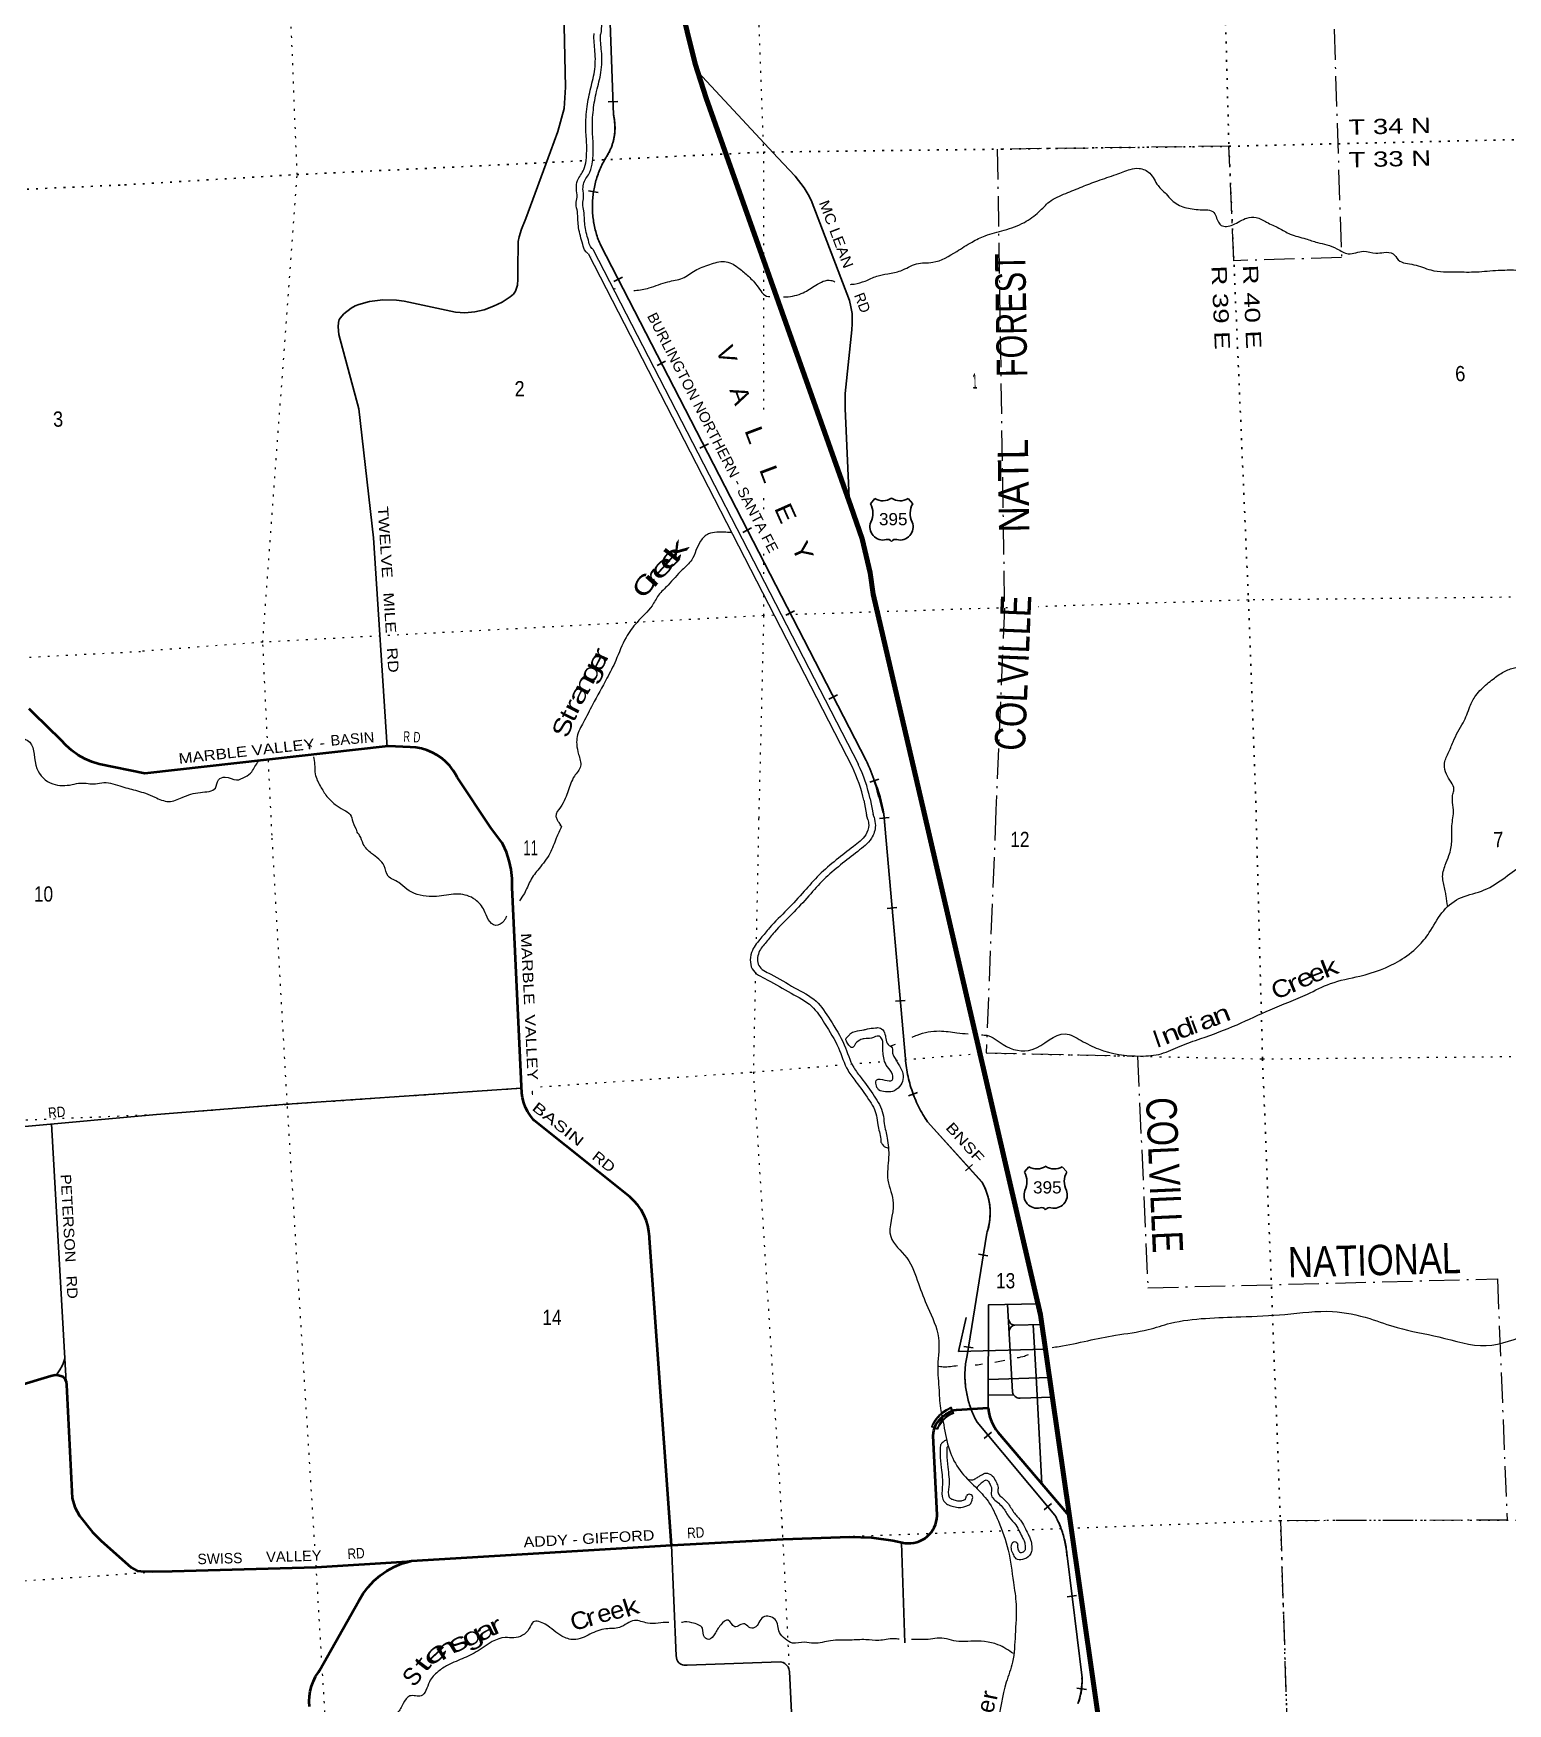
# Model space of a CAD drawing. Header units: feet. Extents: x 733631 to 986127, y 195788 to 388968.
# Drawn here: x 764462 to 781413, y 324678 to 343885 of the extents above; entities that cross this region are included whole.
import ezdxf
from ezdxf.enums import TextEntityAlignment as Align

# ---------------------------------------------------------------- set-up
doc = ezdxf.new("R2010")
doc.units = ezdxf.units.FT
doc.header["$LTSCALE"] = 70
doc.linetypes.add('DOT_DASHED', pattern=[7.7, 5, -1.2, 0.3, -1.2])
doc.linetypes.add('DOTTED', pattern=[1.5, 0.3, -1.2])
for name, color, linetype, lineweight in [('16', 7, 'Continuous', 25), ('20', 7, 'Continuous', 70), ('26', 7, 'Continuous', 40), ('29', 7, 'Continuous', 25), ('34', 7, 'Continuous', 25), ('39', 7, 'Continuous', 13), ('44', 7, 'DOT_DASHED', 13), ('6', 7, 'DOTTED', 25), ('61', 7, 'Continuous', 13), ('7', 7, 'DOTTED', 13)]:
    doc.layers.add(name, color=color, linetype=linetype, lineweight=lineweight)
for name, color, linetype in [('27', 7, 'Continuous'), ('30', 7, 'Continuous'), ('41', 7, 'Continuous'), ('42', 7, 'Continuous')]:
    doc.layers.add(name, color=color, linetype=linetype)

msp = doc.modelspace()

# ---------------------------------------------------------------- linework, layer by layer
at = {"layer": '16'}
for p, q in [((774085.47, 338475.87), (774136.78, 338534.63)), ((774328.54, 338540.6), (774328.26, 338540.4)), ((774520.63, 338534.72), (774572.02, 338475.87)), ((775857.25, 330791.74), (775908.56, 330850.5)), ((776100.32, 330856.47), (776100.04, 330856.27)), ((776292.41, 330850.59), (776343.8, 330791.74))]:
    msp.add_line(p, q, dxfattribs=at)
for centre, radius, start, end in [((773892.49, 338365.24), 222.05, 332.97043, 29.75871), ((774227.86, 338692.29), 182.07, 239.97227, 303.45418), ((774429.64, 338691.79), 181.52, 236.33975, 300.08743), ((774429.63, 338692.29), 182.07, 236.54582, 236.59441), ((774764.99, 338365.24), 222.05, 150.24129, 207.02957), ((774231.68, 338210.34), 151.42, 159.09177, 283.81923), ((774425.8, 338210.34), 151.42, 256.18077, 20.90823), ((775664.28, 330681.11), 222.05, 332.97043, 29.75871), ((775999.64, 331008.17), 182.07, 239.97227, 303.45418), ((776201.42, 331007.67), 181.52, 236.33975, 300.08743), ((776201.41, 331008.17), 182.07, 236.54582, 236.59441), ((776536.78, 330681.11), 222.05, 150.24129, 207.02957), ((776003.47, 330526.21), 151.42, 159.09177, 283.81923), ((776197.58, 330526.21), 151.42, 256.18077, 20.90823)]:
    msp.add_arc(centre, radius, start, end, dxfattribs=at)
for centre, major_axis, start_param, end_param in [((774287.02, 338011.52), (-19.56, 51.67), 4.95877769, 6.28318531), ((774370.47, 338011.52), (19.56, 51.67), 0, 1.32637542), ((776058.8, 330327.39), (-19.56, 51.67), 4.95877769, 6.28318531), ((776142.25, 330327.39), (19.56, 51.67), 0, 1.32637542)]:
    msp.add_ellipse(centre, major_axis=major_axis, ratio=0.929097, start_param=start_param, end_param=end_param, dxfattribs=at)
at = {"layer": '20'}
for points in [[(774704.64, 334923.46), (774117.98, 337434.52), (774082.17, 337683.41), (773991.97, 338071.56), (773861.7, 338448.15), (772197.91, 343139.72), (772069.66, 343535.87), (771789.99, 344668.52), (770930.92, 351290.25), (770672.46, 352263.38), (770290.59, 353275.78), (769804.99, 354242.72), (768001.55, 357458.65), (764783.51, 363251.79)], [(776373.82, 326833.36), (776042, 329147.95), (774704.64, 334923.46)], [(780411.98, 314958.53), (778788, 317001.95), (778704.13, 317109.25), (778615.26, 317248.53), (778541.44, 317396.33), (778483.48, 317551.04), (778442, 317710.95), (777922, 320379.95), (777920, 320406.37), (777910.89, 320466.33), (777895.57, 320525), (777874.19, 320581.75), (777847, 320635.95), (777071, 322506.95), (777046.59, 322549.32), (777003.24, 322640.23), (776969.63, 322735.17), (776946.13, 322833.1), (776933, 322932.95), (776373.82, 326833.36)]]:
    msp.add_lwpolyline(points, dxfattribs=at)
at = {"layer": '26'}
for points in [[(765742.57, 335373.91), (765218.17, 335480.97), (765133.84, 335507.62), (765052.75, 335542.94), (764975.81, 335586.55), (764903.84, 335637.95), (764837.64, 335696.6), (764777.93, 335761.84), (764467.38, 336064.15), (764412, 336118.18)], [(769720.25, 334750.56), (769335.64, 335331.45), (769323.86, 335354.11), (769289.85, 335409.28), (769250.26, 335460.59), (769205.53, 335507.49), (769156.13, 335549.44), (769102.63, 335586.01), (769045.59, 335616.78), (768985.65, 335641.43), (768923.46, 335659.67), (768859.7, 335671.31), (768795.08, 335676.22), (768539.95, 335688.22), (765742.57, 335373.91)], [(771798.92, 326498.12), (771546, 330031.95), (771545.66, 330044.02), (771539.68, 330109.85), (771526.86, 330174.68), (771507.34, 330237.82), (771481.32, 330298.58), (771449.09, 330356.28), (771411, 330410.3), (771367.48, 330460.04), (771319, 330504.95), (770218, 331382.95), (770210.86, 331390.93), (770175.57, 331435.61), (770145.15, 331483.73), (770119.92, 331534.77), (770100.17, 331588.17), (770086.11, 331643.34), (770077.89, 331699.68), (769966, 334063.95), (769965.6, 334166.92), (769954.44, 334269.29), (769932.64, 334369.92), (769900.44, 334467.73), (769858.19, 334561.63), (769847.72, 334581.42), (769720.25, 334750.56)], [(763434.32, 328078.35), (764662.42, 328447.53), (764712.24, 328457.89), (764748.05, 328455.91), (764777.94, 328448.76), (764799.96, 328438.16), (764812.61, 328425.02), (764825.65, 328405.44), (764836.33, 328378.46), (764841.99, 328342.22), (764908.57, 327039.03), (764936.22, 326937.95), (764992.81, 326837.07), (765141.86, 326650.66), (765234.97, 326553.61), (765586.74, 326244), (765654.1, 326202.99), (765739.35, 326196.44), (766058.09, 326202.04)], [(771798.92, 326498.12), (773081, 326568.95), (773848, 326593.95), (774097.82, 326587.16), (774345.56, 326554.29), (774483.77, 326524.26), (774517.64, 326521.43), (774551.62, 326522.16), (774585.34, 326526.43), (774618.43, 326534.21), (774650.52, 326545.4), (774681.27, 326559.88), (774710.34, 326577.5), (774737.4, 326598.06), (774762.17, 326621.34), (774784.37, 326647.08), (774803.76, 326675), (774820.12, 326704.79), (774833.27, 326736.13), (774843.08, 326768.67), (774849.44, 326802.06), (774852.27, 326835.94), (774852.41, 326848.93), (774806, 327757.95), (774810.21, 327791.73), (774816.17, 327817.32), (774823.71, 327843.02), (774828.63, 327861.04), (774838.81, 327884.2), (774860.11, 327918.48), (774882.33, 327946.28), (774921.23, 327983.34), (774954.56, 328007.43), (775011.05, 328038.93), (775033.27, 328048.2), (775045.31, 328050.98), (775074, 328054.95), (775439, 328077.95), (775446.13, 328025.16), (775458.75, 327973.4), (775476.7, 327923.24), (775499.8, 327875.23), (775527.79, 327829.9), (775551, 327798.95), (776344.16, 326868.18), (776373.82, 326833.36)], [(768809, 326318.95), (768809.46, 326318.98), (771798.92, 326498.12)], [(766058.09, 326202.04), (767713, 326247.95), (768759.46, 326310.28), (768809, 326318.95)], [(767637, 324643.95), (767633.33, 324703.52), (767635.91, 324763.13), (767644.7, 324822.16), (767659.62, 324879.94), (767680.49, 324935.84), (767707.09, 324989.26), (767739.13, 325039.6), (767752, 325056.95), (768202, 325860.95), (768251.87, 325942.66), (768310, 326018.7), (768375.76, 326088.25), (768448.43, 326150.54), (768527.22, 326204.9), (768611.25, 326250.73), (768699.62, 326287.51), (768759.46, 326305.36), (768809, 326318.95)]]:
    msp.add_lwpolyline(points, dxfattribs=at)
at = {"layer": '29'}
for p, q in [((770122.5, 341755.39), (770407.65, 342525.45)), ((773405.43, 341966.58), (773843.95, 340815.16)), ((764670.6, 331344.29), (764836.57, 328377.87)), ((775663.86, 329266.01), (775719.9, 328263.17)), ((775099.78, 328728.56), (775185.57, 329118.59)), ((775748.01, 329028.09), (776057.95, 329036.9)), ((775099.78, 328728.56), (776095.92, 328752.58)), ((775444.86, 328403.83), (776140.35, 328429.04)), ((775729.74, 328230.41), (775438.81, 328223.39)), ((775808.46, 328190.32), (776175.28, 328200.46)), ((774442.67, 326525.37), (774482.68, 325375.43)), ((771798.92, 326498.12), (771852.57, 325229.18)), ((771980.36, 325118.75), (773053.22, 325156.5))]:
    msp.add_line(p, q, dxfattribs=at)
for points in [[(770718.33, 345059.27), (770700.13, 344971.66), (770694.61, 344871.13), (770691.84, 344799.33), (770676.95, 344681.12), (770665.91, 344617.04), (770648.24, 344552.97), (770603.5, 344423.71), (770582.54, 344360.74), (770568.17, 344282.3), (770561.56, 344210.49), (770559.34, 344145.31), (770581.42, 343265.94), (770563.75, 343022.89), (770493.09, 342757.75), (770407.65, 342525.45)], [(773405.43, 341966.58), (773369.5, 342034.13), (773325.33, 342109.25), (773219.33, 342241.82), (773020.57, 342453.94), (772101.89, 343443.8)], [(768203.71, 339568.7), (767973.34, 340421.21), (767965.61, 340511.82), (767967.81, 340560.43), (767977.76, 340593.55), (768007.57, 340633.35), (768029.65, 340659.86), (768114.68, 340726.12), (768162.15, 340752.66), (768205.22, 340768.12), (768326.68, 340801.25), (768481.26, 340821.15), (768635.85, 340818.92), (768725.29, 340805.69), (769316.03, 340677.51), (769423.14, 340670.89), (769536.87, 340681.93), (769646.18, 340706.25), (769753.29, 340748.22), (769851.56, 340794.63), (769943.21, 340854.28), (769981.86, 340887.43), (770006.15, 340920.57), (770027.13, 340991.27), (770032.65, 341057.56), (770031.54, 341163.61), (770035.96, 341490.62), (770045.9, 341545.86), (770075.71, 341632.02), (770122.5, 341755.39)], [(773843.95, 340815.16), (773860.86, 340741.58), (773875.21, 340664.24), (773876.32, 340602.38), (773876.32, 340544.93), (773871.9, 340474.23), (773795.71, 339745.08), (773795.71, 339568.32), (773800.13, 339488.78), (773839.88, 338538.69)], [(768528.14, 335677.72), (768371.71, 338082.75), (768203.71, 339568.7)], [(765877.41, 331453.99), (767381, 331569.95), (770071.63, 331753.75)], [(764364.28, 331315.03), (765877.41, 331453.98)], [(775439, 328077.95), (775442.95, 329262.24), (776009.75, 329274.01)], [(775748.01, 329028.09), (775717.19, 329037.66), (775706.13, 329043.19), (775698.38, 329049.28), (775688.97, 329063.12), (775673.46, 329094.27)], [(775748.01, 329028.09), (775728.26, 329024.37), (775717.19, 329018.83), (775705.57, 329010.52), (775695.06, 328998.34), (775680.53, 328967.65)], [(775956.49, 329034.02), (775991.32, 328441.34), (776057.79, 327200.61)], [(764821.45, 328648.05), (764803.48, 328590.29), (764790.33, 328562.8), (764765.16, 328517.24), (764726.23, 328457.12)], [(775808.46, 328190.32), (775787.5, 328190.79), (775774.21, 328193.28), (775761.49, 328200.2), (775748.76, 328209.9), (775729.74, 328230.41), (775724.41, 328245.05), (775719.9, 328263.17)], [(771852.57, 325229.18), (771860.06, 325186.51), (771873.34, 325163.26), (771883.58, 325147.45), (771904.33, 325130.03), (771925.36, 325122.28), (771940.86, 325118.96), (771980.36, 325118.75)], [(773053.22, 325156.5), (773080.87, 325150.52), (773103, 325138.34), (773121.82, 325121.73), (773139.53, 325099.59), (773149.49, 325077.44), (773154.86, 325045.58)], [(773154.86, 325045.58), (773345, 321189.95), (773358.27, 320959.29)]]:
    msp.add_lwpolyline(points, dxfattribs=at)
at = {"layer": '34', "lineweight": 13}
for p, q in [((771084.47, 344214.72), (771130.35, 342947.42)), ((770981.23, 341451.24), (774036.54, 335521.64)), ((774181.1, 335103.38), (774227.34, 334918.7)), ((774238.74, 334910.58), (774487.45, 332093.91)), ((774740.66, 331368.83), (775369.02, 330674.56)), ((775424.48, 330089.58), (775195.9, 328681.41)), ((775311.97, 327914.83), (776206.01, 326846.21)), ((776345.97, 326375.88), (776518.58, 324975.5))]:
    msp.add_line(p, q, dxfattribs=at)
at = {"layer": '34'}
for p, q in [((771071.31, 343099.45), (771181.85, 343103.45)), ((770846.12, 342074.6), (770955.29, 342056.76)), ((771137.12, 341031.9), (771235.44, 341082.56)), ((771632.13, 340065.5), (771730.45, 340116.17)), ((772125.56, 339113.58), (772223.88, 339164.24)), ((772620.57, 338147.19), (772718.9, 338197.85)), ((773114, 337195.26), (773212.33, 337245.92)), ((773609.01, 336228.87), (773707.34, 336279.53)), ((774078.64, 335275.47), (774183.69, 335310.08)), ((774191.92, 334856.92), (774302.11, 334866.65)), ((774278.45, 333822.97), (774388.63, 333832.7)), ((774375.36, 332755.14), (774485.54, 332764.87)), ((774523.63, 331668.74), (774627.78, 331705.99)), ((775179.27, 330804.48), (775261.28, 330878.71)), ((775327.92, 329844.93), (775437.1, 329827.2)), ((775158.7, 328786.15), (775267.88, 328768.43)), ((775394.71, 327728.49), (775479.54, 327799.47)), ((776084.72, 326907.81), (776169.56, 326978.78)), ((776347.29, 325906.48), (776457.07, 325920.01)), ((776460.24, 324855.09), (776570, 324841.45))]:
    msp.add_line(p, q, dxfattribs=at)
for points in [[(771085.57, 344214.72), (771131.45, 342947.57), (771133.94, 342937.15), (771136.21, 342926.62), (771138.3, 342916.05), (771140.27, 342905.39), (771142.01, 342894.72), (771143.54, 342884.07), (771144.96, 342873.34), (771146.13, 342862.6), (771147.11, 342851.88), (771147.92, 342841.05), (771148.52, 342830.32), (771149, 342819.54), (771149.24, 342808.69), (771149.27, 342797.93), (771149.12, 342787.13), (771148.84, 342776.36), (771148.31, 342765.52), (771147.64, 342754.78), (771146.73, 342743.98), (771145.65, 342733.26), (771144.41, 342722.51), (771142.96, 342711.83), (771141.31, 342701.16), (771139.52, 342690.54), (771137.48, 342679.9), (771135.31, 342669.3), (771132.92, 342658.78), (771130.4, 342648.28), (771127.61, 342637.84), (771124.69, 342627.44), (771121.61, 342617.13), (771118.35, 342606.84), (771114.87, 342596.61), (771111.19, 342586.41), (771107.43, 342576.3), (771103.39, 342566.26), (771099.21, 342556.32), (771094.89, 342546.4), (771090.4, 342536.63), (771085.67, 342526.87), (771080.84, 342517.21), (771075.79, 342507.69), (771070.66, 342498.21), (771065.27, 342488.79), (771059.76, 342479.54), (771054.11, 342470.38), (771048.27, 342461.23), (771043.64, 342454.3), (771033.93, 342437.83), (771024.64, 342421.21), (771015.64, 342404.42), (771006.77, 342387.42), (770998.33, 342370.29), (770990.23, 342353.09), (770982.25, 342335.68), (770974.71, 342318.14), (770967.51, 342300.53), (770960.53, 342282.66), (770953.94, 342264.81), (770947.55, 342246.83), (770941.54, 342228.64), (770935.9, 342210.47), (770930.57, 342192.13), (770925.46, 342173.78), (770920.74, 342155.2), (770916.31, 342136.69), (770912.27, 342117.96), (770908.52, 342099.3), (770905.05, 342080.47), (770901.98, 342061.67), (770899.24, 342042.79), (770896.75, 342023.9), (770894.69, 342004.87), (770892.88, 341985.83), (770891.46, 341966.8), (770890.28, 341947.76), (770889.59, 341928.68), (770889.14, 341909.57), (770889, 341890.55), (770889.19, 341871.45), (770889.78, 341852.38), (770890.7, 341833.22), (770891.83, 341814.21), (770893.45, 341795.15), (770895.36, 341776.16)], [(770895.36, 341776.17), (770897.52, 341757.16), (770900.04, 341738.34), (770903, 341719.38), (770906.15, 341700.55), (770909.75, 341681.83), (770913.51, 341663.16), (770917.75, 341644.45), (770922.26, 341625.96), (770927.06, 341607.55), (770932.21, 341589.07), (770937.76, 341570.84), (770943.47, 341552.65), (770949.62, 341534.58), (770956.02, 341516.5), (770962.74, 341498.73), (770969.85, 341480.98), (770977.17, 341463.35), (770982.22, 341451.71), (774037.53, 335522.13), (774051.73, 335492.31), (774065.18, 335462.35), (774078.1, 335432.15), (774090.77, 335401.61), (774102.69, 335370.9), (774114, 335340.13), (774125.07, 335309.02), (774130.13, 335293.66)], [(774240.71, 334907.33), (774488.55, 332094), (774490.69, 332067.93), (774493.41, 332042.07), (774496.58, 332016.24), (774500.07, 331990.28), (774504.14, 331964.52), (774508.63, 331938.94), (774513.45, 331913.23), (774518.84, 331887.72), (774524.67, 331862.4), (774530.96, 331836.94), (774537.67, 331811.83), (774544.69, 331786.75), (774552.29, 331761.71), (774560.32, 331737), (774568.8, 331712.31), (774577.57, 331687.81), (774586.92, 331663.35), (774596.57, 331639.22), (774606.8, 331615.12), (774617.3, 331591.34), (774628.25, 331567.61), (774639.63, 331544.2), (774651.45, 331520.98), (774663.55, 331497.93), (774676.24, 331475.07), (774689.21, 331452.39), (774702.6, 331430.03), (774716.29, 331407.85), (774730.54, 331386.02), (774741.53, 331369.51), (775369.92, 330675.2), (775376.13, 330664.04), (775382, 330652.9), (775387.67, 330641.67), (775393.26, 330630.29), (775398.56, 330618.83), (775403.64, 330607.34), (775408.63, 330595.71), (775413.32, 330584), (775417.8, 330572.24), (775422.12, 330560.31), (775426.17, 330548.42), (775430.11, 330536.44), (775433.8, 330524.32), (775437.21, 330512.22), (775440.45, 330500.02), (775443.52, 330487.81), (775446.34, 330475.45), (775448.97, 330463.15), (775451.33, 330450.71), (775453.5, 330438.32), (775455.5, 330425.82), (775457.22, 330413.35), (775458.72, 330400.83), (775460.06, 330388.3), (775461.11, 330375.69), (775462, 330363.09), (775462.63, 330350.49), (775463.1, 330337.89), (775463.25, 330325.27), (775463.23, 330312.64), (775463.02, 330300.07), (775462.58, 330287.45), (775461.89, 330274.85), (775460.97, 330262.21), (775459.9, 330249.66), (775458.53, 330237.1), (775456.96, 330224.59), (775455.22, 330212.08), (775453.24, 330199.67), (775450.99, 330187.19), (775448.6, 330174.8), (775445.91, 330162.49), (775443.13, 330150.21), (775440.02, 330137.91), (775436.75, 330125.77), (775433.27, 330113.69), (775429.58, 330101.56), (775425.63, 330089.65), (775425.56, 330089.36), (775196.98, 328681.21), (775193.08, 328662.36), (775189.62, 328643.56), (775186.5, 328624.68), (775183.57, 328605.66), (775181.08, 328586.64), (775178.95, 328567.66), (775177.01, 328548.54), (775175.52, 328529.43), (775174.37, 328510.36), (775173.52, 328491.11), (775173.04, 328472.01), (775172.78, 328452.86), (775172.94, 328433.62), (775173.48, 328414.53), (775174.33, 328395.37), (775175.43, 328376.26), (775176.95, 328357.07), (775178.73, 328338.05)], [(775178.73, 328338.05), (775180.94, 328318.93), (775183.42, 328299.99), (775186.22, 328280.98), (775189.38, 328262.11), (775192.89, 328243.28), (775196.64, 328224.52), (775200.84, 328205.76), (775205.28, 328187.07), (775210.08, 328168.52), (775215.13, 328150.04), (775220.64, 328131.68), (775226.4, 328113.39), (775232.42, 328095.26), (775238.78, 328077.17), (775245.51, 328059.23), (775252.59, 328041.32), (775259.81, 328023.61), (775267.52, 328006.02), (775275.49, 327988.59), (775283.69, 327971.24), (775292.18, 327954.16), (775301.11, 327937.09), (775310.2, 327920.21), (775312.88, 327915.46), (776206.92, 326846.83), (776216.48, 326829.48), (776225.54, 326812.09), (776234.31, 326794.54), (776242.93, 326776.77), (776251.1, 326758.89), (776258.92, 326740.93), (776266.61, 326722.78), (776273.85, 326704.5), (776280.72, 326686.16), (776287.37, 326667.54), (776293.61, 326648.97), (776299.65, 326630.29), (776305.31, 326611.37), (776310.55, 326592.5), (776315.5, 326573.46), (776320.19, 326554.41), (776324.5, 326535.14), (776328.5, 326515.96), (776332.1, 326496.56), (776335.4, 326477.25), (776338.4, 326457.77), (776341, 326438.32), (776343.24, 326418.8), (776345.25, 326399.28), (776346.79, 326379.63), (776347.06, 326375.99), (776519.68, 324975.59), (776520.17, 324962.21), (776520.35, 324948.94), (776520.3, 324935.65), (776520.11, 324922.28), (776519.61, 324908.98), (776518.87, 324895.74), (776517.99, 324882.42), (776516.79, 324869.16), (776515.36, 324855.97), (776513.72, 324842.69), (776511.83, 324829.57), (776509.8, 324816.42), (776507.45, 324803.27), (776504.88, 324790.26), (776502.06, 324777.24), (776499.11, 324764.29), (776495.83, 324751.32), (776492.41, 324738.5), (776488.68, 324725.68), (776484.79, 324712.99), (776480.67, 324700.3), (776476.33, 324687.75), (776472.66, 324677.71)]]:
    msp.add_lwpolyline(points, dxfattribs=at)
at = {"layer": '34', "lineweight": 13}
for centre, radius, start, end in [((770530.49, 342800.1), 617.69, 326.02231, 13.79856), ((771982.88, 341893.59), 1094.98, 149.16201, 203.82728), ((772339.22, 334700.9), 1885.35, 12.32638, 25.80619), ((775978.34, 332207.8), 1495.23, 184.36839, 214.13171), ((774740.27, 330319.83), 721.91, 341.40087, 29.4308), ((776271.18, 328452.15), 1099.45, 167.9639, 209.25593), ((775223.34, 326297.8), 1125.34, 3.97859, 29.16514), ((775757.68, 324943.2), 761.59, 339.62815, 2.43093)]:
    msp.add_arc(centre, radius, start, end, dxfattribs=at)
at = {"layer": '34'}
msp.add_arc((772598.7, 334650.76), 1661.85, 8.88123, 22.77057, dxfattribs=at)
at = {"layer": '39'}
for p, q in [((770839.6, 341355.59), (773880.98, 335441.49)), ((770847.52, 341344.72), (770846.51, 341345.66)), ((770879.7, 341314.9), (770879.67, 341314.93)), ((770892.34, 341405.44), (773947.65, 335475.84)), ((771122.73, 340954.45), (771151.25, 340948.99)), ((774010.13, 335066.02), (774039.2, 334900.31)), ((774083.41, 335082.03), (774116.86, 334903.06)), ((770504.46, 334810.67), (770520.85, 334778.18)), ((774056.89, 334846.35), (774039.2, 334900.31)), ((774128.98, 334871.89), (774116.86, 334903.06)), ((774312.97, 332238.51), (774372.89, 332263.13)), ((775517.81, 328604.42), (775629.78, 328626.34))]:
    msp.add_line(p, q, dxfattribs=at)
for centre, radius, start, end in [((767626.42, 335656.62), 40.58, 37.96288, 101.0769), ((772339.22, 334700.9), 1710.35, 12.32639, 25.80619), ((772339.22, 334700.9), 1785.35, 12.32639, 25.80619), ((775224.14, 327045.87), 39.64, 3.97664, 146.29632), ((775745.66, 326498.41), 38.22, 11.47151, 169.16034)]:
    msp.add_arc(centre, radius, start, end, dxfattribs=at)
for points in [[(770879.47, 345190.9), (770908.9, 345092.79), (770931.37, 344957.96), (770961.33, 344815.65), (770972.57, 344609.66), (770987.55, 344463.59), (770980.06, 344366.22), (770976.31, 344193.94), (770995.04, 344002.93), (770983.98, 343873.54)], [(770838.11, 341353.44), (770812.22, 341377.43), (770777.84, 341458.63), (770750.87, 341555.73), (770730.43, 341651.06), (770723.48, 341735.03), (770716.39, 341835.27), (770702.6, 341923.12), (770712.7, 342003.41), (770705.63, 342098.8), (770718.57, 342191.75), (770789.46, 342318.96), (770815.85, 342424.78), (770824.23, 342577.84), (770814.18, 342769.39), (770825.31, 343015.1), (770864.32, 343233.39), (770912.83, 343446.01), (770919.07, 343678.66), (770908.79, 343875.25), (770909.59, 343883.38)], [(770892.34, 341405.44), (770875.01, 341421.5), (770848.8, 341483.39), (770823.73, 341573.64), (770804.78, 341662.06), (770798.26, 341740.77), (770790.98, 341843.74), (770778.34, 341924.28), (770788.05, 342001.48), (770781.02, 342096.37), (770790.92, 342167.51), (770859.82, 342291.15), (770890.35, 342413.55), (770899.34, 342577.75), (770889.27, 342769.66), (770900.01, 343006.77), (770937.84, 343218.44), (770987.6, 343436.57), (770994.12, 343679.61), (770983.98, 343873.54), (770984.58, 343879.63)], [(773856.68, 340998.58), (773900.72, 341003.16), (774027.02, 341037.59), (774158.74, 341092.43), (774285.22, 341120.79), (774435.75, 341156.01), (774615.25, 341234.65), (774802.71, 341252.84), (775077.83, 341377.07), (775254.35, 341485.97), (775403.74, 341557.57), (775624.14, 341621.34), (775855.83, 341711.79), (776023.9, 341832.55), (776143.61, 341947.72), (776332.64, 342044.88), (776520.28, 342121.76), (776700.09, 342190.29), (776912.09, 342263.92), (777074.05, 342321.76), (777174.78, 342333.1), (777297.88, 342276.37), (777393.28, 342135.77), (777485.26, 342039.59), (777552.25, 341966.88), (777700.4, 341884.65), (777785.87, 341867.17), (777877.14, 341857.97), (778035.89, 341824.65), (778066.2, 341760.87), (778119.37, 341677.6), (778252.61, 341683.92), (778415.95, 341762.05), (778522.87, 341769.54), (778641.86, 341714.7), (778781.49, 341646.36), (778913.05, 341577.76), (779092.7, 341522.85), (779225.45, 341480.59), (779333.45, 341453.72), (779450.1, 341408.92), (779581.34, 341350.43), (779756.3, 341380.36), (779896.49, 341358.58), (779989.28, 341365.62), (780096.9, 341350.88), (780155.68, 341281.95), (780335.39, 341225.03), (780529.36, 341164.51), (780829.31, 341141.81), (781053.7, 341142.99), (781303.84, 341161.18), (781507.97, 341163.72), (781679.67, 341159.24), (781888.01, 341165.87), (782134.6, 341199.01), (782252.01, 341228.21), (782472.48, 341265.3), (782622.26, 341284.68), (782775.95, 341283.57), (782913.68, 341275.87), (783039.48, 341261.72), (783208.01, 341238.83), (783327.13, 341179.94), (783471.18, 341099.6), (783620.17, 340991.09), (783722.57, 340885.13), (783865.98, 340792.46), (783967.56, 340748.27), (784131.3, 340681.8), (784285.84, 340589.65), (784500.98, 340434.71), (784657.22, 340352.74), (784857.01, 340235.75), (785034.78, 340111.98), (785197.14, 340028.19), (785349.02, 339956.19), (785550.14, 339861.51), (785769.37, 339769.43), (785926.67, 339717.84)], [(771365.03, 340929.65), (771379.75, 340929.88), (771540.63, 340957.33), (771756.74, 341029.06), (771925.32, 341068.9), (772070.1, 341158.57), (772237.8, 341226.71), (772408.53, 341262.57), (772560.28, 341194.62), (772668.23, 341105.02), (772781.18, 340985.23), (772912.49, 340859.96), (772929.47, 340859.66)], [(773087.06, 340856.86), (773114.79, 340856.37), (773313.48, 340903.26), (773458.38, 340988.88), (773632.52, 341045.09), (773677.65, 341029.5)], [(756539.04, 339820.41), (756699.36, 339806), (756844.5, 339600.87), (756933.9, 339535.33), (756910.11, 339358.45), (756999.06, 339250.41), (757094.15, 339140.57), (757258.59, 339178.91), (757342.23, 339105.07), (757489.01, 339128.61), (757626.96, 339008.19), (757803.74, 339040.91), (757916.26, 338951.93), (758022.2, 338767.63), (758120.58, 338623.51), (758335.14, 338728.42), (758462.55, 338565.12), (758527.33, 338508.81), (758625.04, 338273.62), (758793.67, 338253.45), (758861.9, 338104.19), (758937.23, 338036.12), (759034.42, 338033.58), (759182.17, 337921.6), (759286.68, 337830.31), (759514.94, 337838.6), (759638.45, 337835), (759776.86, 337811.7), (759903.96, 337765.74), (760029.27, 337659.02), (760227.98, 337536.76), (760439.77, 337497.92), (760592.99, 337456.95), (760824.38, 337380.38), (760958.3, 337259.81), (761098.72, 337181.97), (761227.85, 337190.7), (761403.73, 337247.67), (761605.12, 337161.92), (761811.08, 337007.55), (761957.49, 336931.95), (762129.86, 336810.75), (762272.08, 336739.04), (762535.64, 336722.31), (762656.54, 336734.79), (762713.85, 336825.89), (762913.97, 336665.24), (762921.15, 336525.91), (763235.89, 336492.83), (763440.65, 336261.54), (763728.38, 335974.59), (763885.12, 335838.66), (764130.95, 335754.53), (764179.73, 335802.83), (764260.68, 335801.72), (764418.98, 335732.62), (764500.9, 335432.12), (764683.44, 335254.65), (764906.24, 335246.56), (765004.69, 335264.29), (765174.96, 335254.29), (765271.47, 335269.94), (765479.52, 335222.87), (765657.28, 335174.7), (765750.29, 335146.82)], [(772482.95, 338144.87), (772318.37, 338147.41), (772225.9, 338130.26), (772133.51, 338046.33), (772080.32, 337937.37), (772031.11, 337830.55), (771921.49, 337715.72), (771759.18, 337540.5), (771649.63, 337423.64), (771574.54, 337303.85), (771402.64, 337112.14), (771276.69, 336938.09), (771157.63, 336673.21), (771056.87, 336469.62), (770890.55, 336164.76), (770785.68, 335963.07), (770714.01, 335798.87), (770708.66, 335711.68), (770730.59, 335593), (770753.02, 335458.14), (770681.84, 335342.53), (770610.24, 335176.31), (770576.67, 335086.18), (770521.15, 334987.26), (770469.92, 334880.38), (770483.24, 334842.36), (770504.46, 334810.67)], [(780781.49, 335135.81), (780795.94, 335189.41), (780762.91, 335275.36), (780709.49, 335366.72), (780685.8, 335477.25), (780728.26, 335606.1), (780786.81, 335737.5), (780839.74, 335854.55), (780901.2, 335957.72), (780980.25, 336144.41), (781047.01, 336272.03), (781111.44, 336344.93), (781245.29, 336460.55), (781370.06, 336543.5), (781493.96, 336589.99), (781606.62, 336607.79), (781787.77, 336633.88), (781969.36, 336645.81), (782118.89, 336648.61), (782268.74, 336641.31), (782422.12, 336650.31), (782628.95, 336695.43), (782795.96, 336721.06), (782979.76, 336726.99), (783218.42, 336724.58), (783399.63, 336748.64), (783502.5, 336820.76), (783598.93, 336904.81), (783677.13, 336925.55), (783838.21, 336946.94), (783941.41, 336944.2), (784028.39, 336942.96)], [(767680.6, 335565.88), (767695.26, 335480.86), (767702.85, 335367.78), (767761.9, 335226.01), (767836.28, 335111.05), (767930.15, 335018.97), (768027.18, 334955.32), (768103.63, 334903.16), (768134.64, 334817.14), (768182.12, 334704.93), (768184.12, 334697.56)], [(765750.29, 335146.82), (765857.17, 335101.8), (766016.43, 335052.31), (766172.7, 335097.82), (766381.11, 335157.16), (766553.42, 335207.24), (766590.89, 335301.54), (766666.76, 335332.32), (766797.17, 335300.1), (766897.14, 335335.7), (766972.18, 335392.76), (767008.65, 335454.65), (767051.53, 335514.46)], [(780724.3, 333845.82), (780704.57, 333965.7), (780696.12, 334026.11), (780666.21, 334168.69), (780696.6, 334321.72), (780738.76, 334432.69), (780771, 334589.84), (780771.91, 334772.09), (780791, 334955.04), (780778.37, 335069.96), (780781.49, 335135.81)], [(770532.93, 334763.12), (770533.08, 334764.09), (770533.08, 334765.07), (770532.92, 334766.29), (770532.27, 334767.51), (770531.3, 334768.73), (770529.34, 334770.43), (770526.82, 334771.9), (770525.03, 334772.39), (770523.9, 334773.12), (770522.92, 334774.01), (770521.46, 334776.78), (770520.85, 334778.18)], [(774056.89, 334846.35), (774066.27, 334781.23), (774032.1, 334670.36), (773890.88, 334534.51), (773694.07, 334380.11), (773497.7, 334208.63), (773324.43, 334018.97), (773128.99, 333809.56), (772925.45, 333597.8), (772826.94, 333480.21), (772729.62, 333340.01), (772726.54, 333128.34), (772898.88, 333003.08), (773174.32, 332846.44), (773410.22, 332698.33), (773559.06, 332500.9), (773717.68, 332219.72), (773828.61, 331957.09), (773919.16, 331830.09), (774065.35, 331626.45), (774156.65, 331437.96), (774171.81, 331334.83), (774204.2, 331170.64), (774206.98, 331134.18)], [(774128.98, 334871.89), (774142.91, 334775.25), (774098.06, 334629.75), (773940.15, 334477.84), (773741.92, 334322.32), (773550.22, 334154.92), (773379.53, 333968.09), (773183.44, 333757.99), (772981.3, 333547.67), (772886.61, 333434.65), (772804.28, 333316.04), (772802.1, 333166.14), (772939.59, 333066.21), (773212.82, 332910.83), (773461.8, 332754.5), (773621.94, 332542.08), (773785.11, 332252.84), (773894.48, 331993.89), (773980.16, 331873.73), (774130.04, 331664.95), (774229.17, 331460.28), (774245.75, 331347.55), (774278.64, 331180.78), (774295.41, 330960.76), (774287.6, 330697.25), (774348.63, 330432.38), (774319.26, 330048.59), (774502.9, 329804.68), (774637.94, 329510.3), (774746, 329233.08), (774868.98, 328885.59), (774861.38, 328565.41), (774874.72, 328278.43), (774896.02, 328046.43), (774902.15, 328015.97)], [(769902.72, 333731.89), (769870.15, 333677.62), (769777.03, 333627.43), (769691.4, 333694.96), (769644.83, 333798.43), (769540.73, 333923.95), (769350.04, 333987.39), (769126.42, 333962.49), (769011.18, 333960.03), (768754.96, 334043.19), (768662.88, 334120.59), (768540.65, 334192.77), (768493.43, 334312.41), (768350.23, 334454.63), (768254.92, 334562.27), (768212.55, 334661.85), (768184.12, 334697.56)], [(770532.93, 334763.12), (770474, 334630.42), (770399.97, 334455.45), (770275.34, 334280.53), (770175.63, 334141), (770106.54, 333994.56), (770049.88, 333911.32)], [(775363.15, 332367.05), (775423.81, 332363.18), (775612.13, 332257.14), (775946.26, 332199.28), (776327.63, 332380.14), (776508.7, 332304.18), (776708.82, 332206.69), (777191.63, 332124.25), (777429.32, 332151.72), (777648.45, 332239.21), (777883.82, 332325.31), (778302.44, 332485.35), (778684.12, 332658.12), (779110.1, 332836.67), (779376.45, 332958.39), (779713, 333044.38), (780173.32, 333224.26), (780381.5, 333384.21), (780512.74, 333545.21), (780657.6, 333771.53), (780851.47, 333934.97), (781111.09, 334022.01), (781356.59, 334159.12), (781577.21, 334311.45), (781832.94, 334394.29), (782141.45, 334473.11), (782564.72, 334566.52), (782836.45, 334654.03), (783013.64, 334727.74)], [(776174.5, 328774.1), (776254.95, 328785.67), (776584.22, 328851.12), (776905.48, 328914.24), (777281.3, 328979.48), (777535.41, 329052.14), (777939.91, 329108.37), (778343.9, 329126.12), (778852.71, 329154.02), (779399.76, 329187.46), (779827.94, 329104.92), (780143.62, 329001.81), (780623.35, 328894.95), (781167.57, 328794.66), (781678.38, 328925.9), (782136.15, 329016.6), (782631.12, 329139.12), (783364.69, 329368.11), (783937.97, 329505.82), (784315.59, 329627.82), (784677.08, 329799.81), (785061.32, 330061.77), (785493.15, 330451.1), (785760.05, 330712.54), (786205.09, 331177.3), (786399.15, 331387.32), (786752.21, 331670.33), (787117.95, 331785.8), (787676.34, 331890.54), (788033.6, 332015.8), (788289.58, 332246.44), (788642.58, 332582.09), (789112.26, 332883.82), (789494.78, 333240.87), (789671.29, 333434), (790156.21, 333811.23), (790356.84, 334059.96)], [(774010.99, 332425.62), (774051, 332437.3), (774143.62, 332449), (774200.35, 332447.16), (774247.03, 332392.29), (774264.24, 332325.05), (774288.74, 332258.27), (774336.88, 332217.62), (774339.28, 332156.98), (774356.95, 332119.2), (774404.83, 332034), (774454.97, 331942.82), (774460.42, 331855.98), (774421.18, 331773.47), (774338.4, 331717.61), (774257.58, 331714.46), (774179.77, 331737.75), (774159.07, 331852.35), (774252.32, 331847.88), (774335.24, 331849.08), (774340.77, 331914.08), (774280.69, 332000.83), (774242.91, 332086.42), (774231.88, 332160.9), (774229.17, 332229.63), (774221.78, 332314.37), (774185.84, 332353.47), (774097.74, 332329.79), (774014.98, 332324.55), (773965.03, 332308.43), (773902.87, 332247.93), (773880.84, 332221.48), (773847.78, 332236.91), (773814.73, 332285.38), (773804.7, 332320.41), (773831.71, 332353.86), (773856.86, 332383.18), (773910.53, 332407.54), (774013.04, 332426.41)], [(774565.29, 332342.19), (774624.41, 332366.49), (774879.57, 332412.86), (775080.7, 332392.35), (775208.34, 332379.68)], [(774206.98, 331134.18), (774227.88, 331105.42), (774245.51, 331083.39), (774274.16, 331072.37), (774289.58, 331067.96)], [(775773.57, 328656.44), (775858.67, 328675.08), (775904.85, 328693.91)], [(774857.58, 328559.19), (774922.63, 328551.59), (775088.16, 328567.72)], [(775288.79, 328574.22), (775300.12, 328574.39), (775375.06, 328584.55)], [(774902.15, 328015.97), (774928.74, 327883.71), (774994.77, 327594.74), (775117.4, 327358.59), (775292.83, 327169.03), (775438.93, 327004.65), (775557.2, 326776.42), (775669.52, 326442.68), (775730.66, 326072.54), (775760.92, 325818.61), (775750.47, 325467.95), (775720.32, 325154.99), (775648.52, 324923.41), (775549.84, 324449.86), (775460.76, 324092.09), (775379.14, 323801.42), (775303.17, 323470.48), (775224.35, 323109.06), (775145.44, 322749.65), (775076.88, 322384.58), (775034.8, 322271.59), (774973.74, 322024.24), (774975.57, 321823.87), (775101.61, 321757.92), (775275.86, 321649.3), (775286.76, 321475.6), (775317.97, 321351.29), (775502.33, 321396.94), (775627.62, 321298.56), (775709.39, 321123.58), (775888.35, 321049.56), (776058.49, 320788.93), (776220.49, 320580.63), (776497.09, 320698.7), (776573.39, 320559.95), (776609.83, 320405.47), (776723.4, 320296.51), (776892.26, 320222.1), (776976.93, 320024.96), (777112.45, 319718.45), (777076.19, 319457.89), (777062.18, 319248.81), (777084.62, 319039.12), (777188.93, 319010.79), (777311.54, 319031.76), (777462.85, 318940.47), (777608.58, 318836.81), (777688.92, 318698.21), (777673, 318537.65), (777811.12, 318575.42), (777891.38, 318438.85), (777904.14, 318269.28), (777886.78, 317991.23), (777734.56, 317900.27), (777558.55, 317899.49), (777463.06, 317806.7), (777555.36, 317672.61), (777579.53, 317521.71), (777556.77, 317277.87), (777622.62, 317096.2), (777782.31, 317100.39), (778016.99, 317101.42), (778137.49, 316970.46), (777990.54, 316899.96)], [(774964.07, 327717.66), (774931.23, 327693.03), (774910.71, 327676.61), (774890.18, 327643.78), (774888.13, 327610.94), (774888.13, 327545.27), (774900.45, 327391.35), (774912.76, 327167.65), (774918.92, 327028.1), (774937.39, 326997.31), (774972.27, 326968.58), (775025.63, 326950.11), (775095.41, 326933.69), (775159.03, 326939.85), (775204.18, 326956.27), (775239.07, 326978.84), (775251.38, 327007.57), (775263.7, 327048.62)], [(774982.87, 327638.01), (774977.17, 327633.74), (774967.53, 327626.02), (774963.85, 327620.13), (774963.13, 327608.6), (774963.13, 327548.27), (774975.29, 327396.4), (774987.67, 327171.36), (774993.01, 327050.39), (774995.05, 327046.98), (775009.55, 327035.04), (775046.54, 327022.24), (775100.52, 327009.54), (775142.34, 327013.58), (775170.57, 327023.85), (775179.14, 327029.39), (775180.77, 327033.2), (775191.17, 327067.86)], [(775206.21, 327256.94), (775264.12, 327252.02), (775307.71, 327274.09), (775345.24, 327295.9), (775402.63, 327326.64), (775441.18, 327324.21), (775499.51, 327284.16), (775534.61, 327218.84), (775555.07, 327165.05), (775551.21, 327112.27), (775617.29, 327032.06), (775672.34, 326973.65), (775741.54, 326867.26), (775820.24, 326775.44), (775868.4, 326688.41), (775908.22, 326607.1), (775928.34, 326561.39), (775941.57, 326487.06), (775937.96, 326428.22), (775915.67, 326380.73), (775834.63, 326334.83), (775761.41, 326343.9), (775733.29, 326387.25), (775708.54, 326446.93), (775708.11, 326505.6)], [(775380.24, 327229.5), (775360.13, 327213.84), (775337.56, 327191.27), (775312.93, 327164.59), (775310.88, 327148.17)], [(775380.24, 327229.5), (775381.8, 327230.4), (775417.47, 327249.51), (775442.06, 327232.63), (775466.24, 327187.63), (775479.06, 327153.93), (775474.22, 327087.77), (775560.99, 326982.44), (775613.14, 326927.11), (775681.37, 326822.21), (775758.32, 326732.44), (775801.87, 326653.74), (775840.19, 326575.49), (775856.08, 326539.4), (775866.16, 326482.72), (775863.98, 326447.12), (775857.92, 326434.22), (775819.24, 326412.31), (775805.31, 326414.03), (775799.94, 326422.31), (775783.43, 326462.13), (775783.11, 326506.01)], [(771769.57, 325610.17), (771764.69, 325610.43), (771524.18, 325603.1), (771373.24, 325633.66), (771202.36, 325554.13), (771045.17, 325537.89), (770861.45, 325476.07), (770675.71, 325414.18), (770538.59, 325453.38), (770347.06, 325589.67), (770208.39, 325616.67), (770162.86, 325539.99), (769984.93, 325433.86), (769887.63, 325438.17), (769597.69, 325299.33), (769415.32, 325203.15), (769228.36, 325120.96), (769113.97, 325045.65), (769015.4, 324928.44), (768918.58, 324766.75), (768791.13, 324765.84), (768713.59, 324679.81), (768647.02, 324571.94), (768446.95, 324462.92), (768378.87, 324239.59), (768314.89, 323963.78), (768290.32, 323663.18), (768341.6, 323440.45), (768490.12, 323266.04), (768583.46, 323105.68), (768555.02, 322954.75), (768441.74, 322851.14), (768365.13, 322690.23), (768332.08, 322553.3), (768211.77, 322576.96), (768057.02, 322601.31), (767903.93, 322532.59), (767794.43, 322384.58), (767742.03, 322327.87), (767698.22, 322309.97), (767612.78, 322270.2), (767536.38, 322206.49), (767485.42, 322113.4), (767437.91, 321984), (767410.93, 321847.3), (767420.07, 321718.08), (767462.13, 321626.59), (767443.07, 321529.29)], [(774414.8, 325417.82), (774354, 325423.72), (774182.74, 325404.91), (774032.68, 325413.24), (773854.81, 325408.34), (773628.45, 325401.55), (773437.39, 325371.85), (773327.65, 325383.77), (773190.43, 325374.38), (773105.6, 325421.7), (773039.94, 325496.07), (772989.51, 325645.96), (772852.87, 325673.03), (772754.45, 325551.77), (772687.46, 325557.27), (772639.4, 325595.89), (772525.43, 325561.08), (772451.61, 325637.17), (772366.65, 325585.27), (772295.96, 325479.27), (772227.64, 325415.87), (772178.04, 325442.28), (772153.77, 325544.59), (772033.95, 325606.74), (771922.43, 325612.52), (771912.37, 325608.99)], [(775731.65, 325252.48), (775552.58, 325354.97), (775239.37, 325395.42), (775101.9, 325392.09), (774877.75, 325431.96), (774777.05, 325419.94), (774557.49, 325416.72)]]:
    msp.add_spline(points, degree=3, dxfattribs=at)
at = {"layer": '44'}
for points in [[(779417.21, 343931.8), (779502.92, 341307.28), (778266.34, 341270.85), (778208.06, 342587.02), (775544.66, 342553.39), (775626.93, 337276.18), (775529.53, 334952.2)], [(775529.53, 334952.2), (775416, 332159.95), (777156.64, 332123.77), (777276.84, 329458.84), (781296, 329562.28), (781405.85, 326786.9), (778801, 326780.95), (779004.93, 320281.09)]]:
    msp.add_lwpolyline(points, dxfattribs=at)
at = {"layer": '6'}
for points in [[(776855.43, 379967.82), (776857.01, 379926.9), (777051.08, 374522.13), (777290, 369234.15), (777482.16, 363890.03), (777652.04, 358547.21), (777884.35, 353212.47), (778065.9, 347884.2), (778208.06, 342587.02), (778432.64, 337369.41), (778517.02, 335056.48)], [(770891.07, 342424.92), (772856.31, 342519.5), (778208.06, 342587.02), (783309.54, 342705.15), (788410.13, 342851.58), (792517.81, 342963.12)], [(765509.69, 342143.11), (767494.36, 342261.44), (770812.81, 342421.15)], [(755856.57, 341646.89), (756779.02, 341696.49), (762185.26, 341996.42), (765509.69, 342143.11)], [(778517.02, 335056.48), (778595, 332091.95), (778801, 326780.95), (778975, 321495.95), (779101, 316185.95), (779107.68, 315979.86)]]:
    msp.add_lwpolyline(points, dxfattribs=at)
at = {"layer": '61'}
for p, q in [((775013.92, 328085.7), (775041.3, 328013.42)), ((774851.8, 327842.06), (774797.56, 327863.61)), ((774855.69, 327831.91), (774786.77, 327859.3))]:
    msp.add_line(p, q, dxfattribs=at)
for points in [[(775013.92, 328085.7), (774957.57, 328055.81), (774939.35, 328045.09), (774923.28, 328033.65), (774904.7, 328020.42), (774890.06, 328007.2), (774873.98, 327991.83), (774857.55, 327975.38), (774842.19, 327956.08), (774828.61, 327938.92), (774815.75, 327917.48), (774804.32, 327897.46), (774786.77, 327859.3)], [(774797.56, 327863.61), (774811.44, 327893.8), (774822.65, 327913.44), (774835.2, 327934.36), (774848.46, 327951.11), (774863.53, 327970.05), (774879.57, 327986.11), (774895.51, 328001.34), (774909.72, 328014.17), (774927.92, 328027.13), (774943.71, 328038.37), (774961.47, 328048.83), (775009.65, 328074.37), (775031.19, 328017.5)], [(775009.65, 328074.37), (774961.47, 328048.83), (774943.71, 328038.37), (774927.92, 328027.13), (774909.72, 328014.17), (774895.51, 328001.34), (774879.57, 327986.11), (774863.53, 327970.05), (774848.46, 327951.11), (774835.2, 327934.36), (774822.65, 327913.44), (774811.44, 327893.8), (774797.56, 327863.61), (774851.8, 327842.06)], [(774851.8, 327842.06), (774866.97, 327872.37), (774877.21, 327889.21), (774887.43, 327904.91), (774905.07, 327928.45), (774924.51, 327947.89), (774946.02, 327967.96), (774961.61, 327979.47), (774976.93, 327989.32), (774997.03, 328001.4), (775031.19, 328017.5), (775009.65, 328074.37)], [(775031.19, 328017.5), (774997.03, 328001.4), (774976.93, 327989.32), (774961.61, 327979.47), (774946.02, 327967.96), (774924.51, 327947.89), (774905.07, 327928.45), (774887.43, 327904.91), (774877.21, 327889.21), (774866.97, 327872.37), (774851.8, 327842.06)], [(775041.3, 328013.42), (775000.8, 327994.33), (774981.15, 327982.53), (774966.15, 327972.88), (774951.14, 327961.8), (774930.07, 327942.14), (774911.13, 327923.2), (774893.99, 327900.32), (774883.98, 327884.95), (774873.98, 327868.5), (774855.69, 327831.91)]]:
    msp.add_lwpolyline(points, dxfattribs=at)
at = {"layer": '7'}
for p, q in [((772857.55, 338539.32), (772857.61, 338348.71)), ((772857.75, 337900.17), (772857.85, 337590.14)), ((775662.2, 337279.99), (773057.8, 337195.92)), ((767205.2, 334663.73), (767162.3, 335562.37)), ((772800.98, 334857.27), (772771.94, 333406.11)), ((773860.76, 332032.72), (774253.6, 332064.86))]:
    msp.add_line(p, q, dxfattribs=at)
for points in [[(771802.32, 372701.91), (771998.06, 368935.85), (772175.58, 363607.44), (772321.03, 358269.9), (772392.87, 353023.07), (772664.75, 347651.17), (772856.31, 342519.5), (772857.24, 339535.29)], [(767151.72, 335784.03), (767099.2, 336884.19), (767494.36, 342261.44), (767277.95, 347669.53), (767035.36, 352688.26), (767029.28, 353585.39)], [(796311.78, 337780.77), (793722.81, 337727.37), (788612.71, 337497.67), (783546.25, 337423.17), (778432.64, 337369.41), (776014.57, 337291.36)], [(772857.9, 337420.92), (772857.97, 337189.47), (772800.98, 334857.27)], [(772973.13, 337193.19), (772857.97, 337189.47), (767099.2, 336884.19), (765694.26, 336778.18)], [(746262.46, 335643.34), (751098.11, 335942.67), (756461.18, 336242.69), (761794.7, 336576.03), (765694.26, 336778.18)], [(767697.77, 326492.12), (767381, 331569.95), (767205.2, 334663.73)], [(772764.81, 333089.24), (772739, 331940.95), (773064.92, 326821.53)], [(774376.53, 332074.91), (775416, 332159.95), (778595, 332091.95), (783694, 332140.95), (788841, 332176.95), (793942, 332429.95), (796501.53, 332477.36)], [(770291.71, 331771.49), (772739, 331940.95), (773783.3, 332026.38)], [(765877.41, 331453.98), (767381, 331569.95), (770058.93, 331755.38)], [(746478.45, 330302.8), (751289.32, 330634.53), (756644.82, 330993.94), (761963.45, 331289.78), (765877.41, 331453.99)], [(796691.68, 327162.91), (794168, 327121.95), (789076, 326787.95), (783940, 326788.95), (778801, 326780.95), (775879.19, 326672.66)], [(773079.25, 326596.41), (773064.92, 326821.53), (773345, 321189.95), (773711, 315967.95), (773980, 310631.95)], [(775797.06, 326669.62), (773081, 326568.95), (767713, 326247.95), (766058.09, 326202.04)], [(766058.09, 326202.04), (762314.16, 325948.89), (757001.54, 325655.22), (751673.96, 325310.65), (746698.45, 325023.33)], [(768691, 310324.95), (768437, 315640.95), (768033, 320909.95), (767713, 326247.95), (767711.34, 326274.57)]]:
    msp.add_lwpolyline(points, dxfattribs=at)

# ---------------------------------------------------------------- texts
at = {"layer": '16', "width": 1.05}
for p in [(774348.34, 338228.83), (776120.12, 330544.7)]:
    msp.add_text('395', height=140, dxfattribs=at).set_placement(p, align=Align.CENTER)
at = {"layer": '27'}
for s, rotation, width, p in [('MARBLE VALLEY -', 6.324, 1.2, (766138.22, 335484.76)), ('BASIN', 4.694, 1.05, (767882.2, 335693.12)), ('R', 358.625, 0.65, (768715.57, 335739.7)), ('D', 356.224, 0.7, (768827.03, 335734.55)), ('MARBLE  VALLEY  -', 272.71, 1.25, (770065.68, 333535.37)), ('  BASIN', 321.429, 1.45, (770083.64, 331593.77)), ('RD', 321.429, 1.2, (770874.46, 330948.99)), ('ADDY - GIFFORD', 3.163, 1.15, (770100.12, 326473.73)), ('RD', 3.163, 0.85, (771981.85, 326578.33)), ('VALLEY', 1.589, 1.05, (767139.51, 326303.94)), ('RD', 3.409, 0.85, (768076.83, 326339.74))]:
    msp.add_text(s, height=120, rotation=rotation, dxfattribs=dict(at, width=width)).set_placement(p)
msp.add_text('SWISS', height=120, rotation=1.589, dxfattribs=at).set_placement((766349.56, 326280.16))
at = {"layer": '30'}
for s, rotation, width, p in [('MC LEAN', 290.849, 1.15, (773491.1, 341938.32)), ('TWELVE   MILE   RD', 273.721, 1.25, (768419.58, 338442.15))]:
    msp.add_text(s, height=120, rotation=rotation, dxfattribs=dict(at, width=width)).set_placement(p)
msp.add_text('RD', height=120, rotation=290.849, dxfattribs=at).set_placement((773896.45, 340874.93))
for s, rotation, width, p in [('RD', 5.247, 0.85, (764735.46, 331419.41)), ('PETERSON   RD', 273.202, 1.15, (764813.32, 330046.58))]:
    msp.add_text(s, height=120, rotation=rotation, dxfattribs=dict(at, width=width)).set_placement(p, align=Align.CENTER)
at = {"layer": '34'}
for s, rotation, width, p in [('BURLINGTON NORTHERN - SANTA FE', 297.261, 1.05, (771515.17, 340635.71)), ('BNSF', 312.147, 1.3, (774943.39, 331295.49))]:
    msp.add_text(s, height=120, rotation=rotation, dxfattribs=dict(at, width=width)).set_placement(p)
at = {"layer": '41'}
for s, rotation, width, p in [('k', 52.305, 1.95, (771849.98, 337774.41)), ('e', 47.128, 1.95, (771658.11, 337575.74)), ('e', 46.734, 1.95, (771751.84, 337683.46)), ('C', 55.201, 1.45, (771489.61, 337369.82)), ('r', 47.514, 2.15, (771585.75, 337491.18)), ('e', 62.417, 1.4, (770977.97, 336524.95)), ('r', 65.652, 1.45, (771045.29, 336643.87)), ('g', 63.442, 1.5, (770897.24, 336393.84)), ('a', 61.292, 1.55, (770758.01, 336140.85)), ('n', 61.479, 1.55, (770821.25, 336257.26)), ('r', 62.447, 1.55, (770710.24, 336040.63)), ('S', 71.028, 1.25, (770605.85, 335771.12)), ('t', 63.519, 1.3, (770673.53, 335954.35)), ('n', 21.35, 1.35, (778061.13, 332474.92)), ('d', 20.077, 1.4, (777636.21, 332314.58)), ('a', 20.492, 1.3, (777902.63, 332414.15)), ('n', 21.806, 1.35, (777475.4, 332250.74)), ('e', 16.761, 1.1, (770972.42, 325598.27)), ('e', 16.761, 1.1, (771120.51, 325634.18)), ('k', 17.948, 1.3, (771277.82, 325669.5)), ('a', 26.265, 1.45, (769601, 325384.8)), ('r', 24.018, 1.45, (769756.46, 325460.74)), ('C', 18.571, 1.1, (770673.12, 325506.26)), ('r', 16.374, 1.25, (770844.51, 325560.37)), ('e', 42.822, 1.95, (769037.01, 325088.83)), ('n', 32.113, 1.65, (769151.16, 325162.42)), ('s', 28.159, 1.65, (769291.19, 325242.3)), ('g', 27.717, 1.55, (769444.8, 325313.87)), ('t', 52.63, 1.65, (768973.12, 325024.79)), ('r', 78.434, 1.1, (775537.61, 324707.09))]:
    msp.add_text(s, height=200, rotation=rotation, dxfattribs=dict(at, width=width)).set_placement(p)
for s, rotation, width, p in [('e', 24.577, 1.3, (779119.66, 332935.03)), ('e', 20.48, 1.2, (779249.09, 332990.01)), ('k', 21.024, 1.4, (779399.71, 333049.21)), ('C', 22.802, 1.15, (778847.33, 332811.03)), ('r', 22.793, 1.4, (778983.28, 332870.37))]:
    msp.add_text(s, height=200, rotation=rotation, dxfattribs=dict(at, width=width)).set_placement(p, align=Align.CENTER)
for s, rotation, p in [('i', 20.292, (777810.55, 332378.33)), ('I', 18.998, (777377.82, 332215.92)), ('S', 49.354, (768834.83, 324858.9)), ('e', 78.023, (775496.04, 324557.7))]:
    msp.add_text(s, height=200, rotation=rotation, dxfattribs=at).set_placement(p)
at = {"layer": '42'}
for s, rotation, width, p in [('V', 287.893, 1.1, (772309.53, 340256.91)), ('A', 290.059, 1.15, (772461.71, 339785.58)), ('L', 290.679, 1.25, (772634.62, 339321.52)), ('L', 290.679, 1.25, (772803.95, 338872.88)), ('E', 294.099, 1.2, (772975.86, 338425.3)), ('Y', 294.099, 1.2, (773171.66, 337987.57))]:
    msp.add_text(s, height=200, rotation=rotation, dxfattribs=dict(at, width=width)).set_placement(p)
at = {"layer": '44'}
for s, rotation, width, p in [('FOREST', 90.893, 0.75, (775889.67, 339935.38)), ('NATL', 90.893, 0.9, (775913.75, 338146.99)), ('COLVILLE', 87.6, 0.8, (775862.47, 335629.93)), ('COLVILLE', 272.583, 0.8, (777253.39, 331643.26)), ('NATIONAL', 1.474, 0.85, (778891.82, 329577.87))]:
    msp.add_text(s, height=350, rotation=rotation, dxfattribs=dict(at, width=width)).set_placement(p)
at = {"layer": '6', "width": 1.35}
for s, rotation, p in [('T 34 N', 1.327, (779584.75, 342718.93)), ('T 33 N', 1.327, (779587.09, 342343.88)), ('R 39 E', 272.465, (778006.41, 341210.39)), ('R 40 E', 272.465, (778367.01, 341219.56))]:
    msp.add_text(s, height=175, rotation=rotation, dxfattribs=at).set_placement(p)
at = {"layer": '7'}
for s, rotation, width, p in [('1', 1.849, 0.45, (775259.8, 339799.29)), ('6', 1.849, 0.9, (780812.27, 339883.6)), ('2', 1.849, 0.9, (769996.72, 339709.54)), ('3', 2.08, 0.9, (764689.76, 339360.22)), ('7', 2.229, 0.9, (781252, 334524.95))]:
    msp.add_text(s, height=175, rotation=rotation, dxfattribs=dict(at, width=width)).set_placement(p)
for s, width, p in [('11', 0.65, (770094.13, 334431.48)), ('12', 0.85, (775693.86, 334528.28)), ('13', 0.85, (775529.98, 329453.48)), ('14', 0.85, (770314, 329031.95))]:
    msp.add_text(s, height=175, dxfattribs=dict(at, width=width)).set_placement(p)
at = {"layer": '7', "width": 0.85}
msp.add_text('10', height=175, dxfattribs=at).set_placement((764577.33, 333901.11), align=Align.CENTER)

doc.saveas('drawing.dxf')
